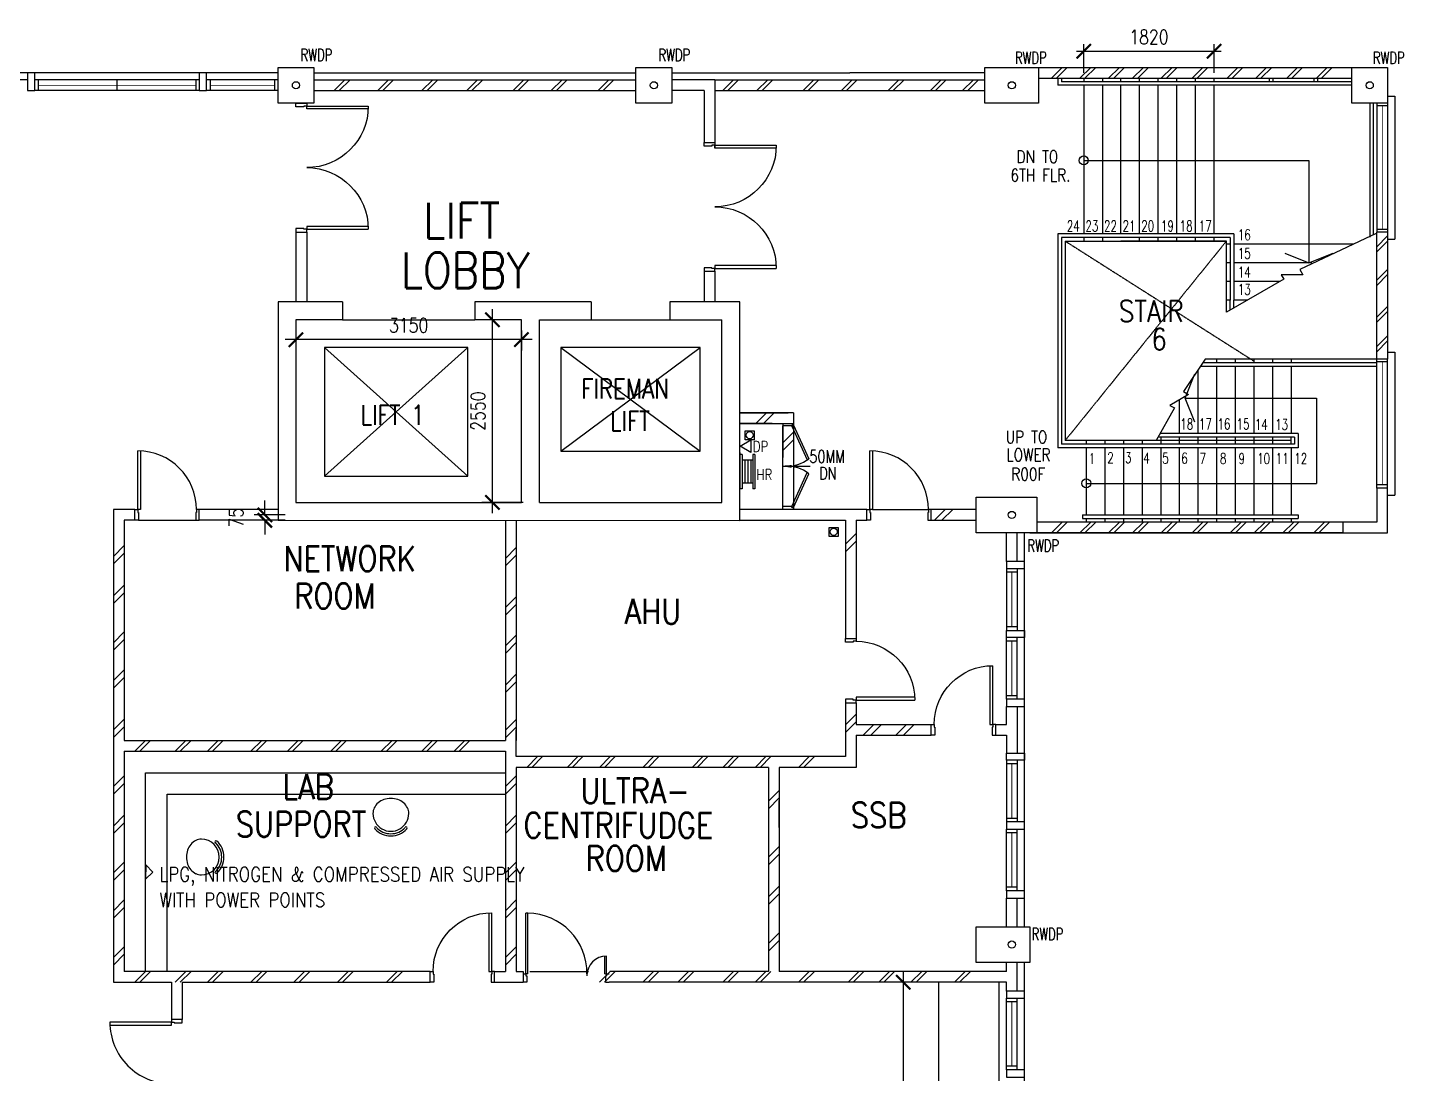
# Model space of a CAD drawing. Extents: x 2687779 to 2997471, y -863049 to -631414.
# Drawn here: x 2820272 to 2839493, y -653408 to -638801 of the extents above; entities that cross this region are included whole.
import ezdxf

# ---------------------------------------------------------------- set-up
doc = ezdxf.new("R2010")
doc.units = 0
doc.header["$LTSCALE"] = 10
doc.header["$MEASUREMENT"] = 0
doc.header["$PDMODE"] = 34
doc.linetypes.add('DIVIDE', pattern=[1.25, 0.5, -0.25, 0, -0.25, 0, -0.25])
doc.linetypes.add('HIDDEN', pattern=[0.375, 0.25, -0.125])
doc.layers.get('0').update_dxf_attribs({"linetype": 'CONTINUOUS'})
doc.layers.get('DEFPOINTS').update_dxf_attribs({"linetype": 'CONTINUOUS'})
for name, color, linetype in [('-sprinkler h1', 240, 'CONTINUOUS'), ('BO', 7, 'CONTINUOUS'), ('COL', 3, 'CONTINUOUS'), ('DIM', 7, 'CONTINUOUS'), ('DOOR', 5, 'CONTINUOUS'), ('DR', 7, 'CONTINUOUS'), ('extension', 1, 'CONTINUOUS'), ('FIT', 5, 'CONTINUOUS'), ('FITT', 5, 'CONTINUOUS'), ('FURN', 1, 'CONTINUOUS'), ('FURN1', 7, 'CONTINUOUS'), ('H', 1, 'CONTINUOUS'), ('hatch', 7, 'CONTINUOUS'), ('LINE', 7, 'CONTINUOUS'), ('PIPE', 5, 'DIVIDE'), ('rail', 1, 'CONTINUOUS'), ('RWDP', 145, 'CONTINUOUS'), ('stair', 7, 'CONTINUOUS'), ('T25', 7, 'CONTINUOUS'), ('T50', 3, 'CONTINUOUS'), ('TEX', 2, 'CONTINUOUS'), ('TIMBER SKIRT', 1, 'CONTINUOUS'), ('WALL', 2, 'CONTINUOUS'), ('WIN', 5, 'CONTINUOUS')]:
    doc.layers.add(name, color=color, linetype=linetype)
doc.layers.get('-sprinkler h1').off()
doc.styles.add('ROMANS', font='romans.shx', dxfattribs={"width": 0.8, "height": 100})
doc.styles.get("Standard").update_dxf_attribs({"font": 'ROMANS.SHX'})
doc.dimstyles.new('STANDARD$0', dxfattribs={"dimscale": 0, "dimtxt": 8, "dimasz": 6, "dimexe": 1, "dimexo": 1, "dimgap": 3, "dimtad": 1, "dimdec": 0, "dimlfac": -1, "dimrnd": 1, "dimzin": 0, "dimdsep": 46, "dimtxsty": 'Standard', "dimcen": 0, "dimclrd": 5, "dimclre": 250, "dimadec": 0, "dimazin": 0, "dimtfac": 1, "dimtdec": 4, "dimtofl": 0, "dimtmove": 0, "dimatfit": 3, "dimfxl": 1, "dimtolj": 1, "dimtzin": 0, "dimarcsym": 0})

# ---------------------------------------------------------------- blocks, each defined once
blk = doc.blocks.new('DR-1800-B')
at = {"layer": 'DR'}
for p, q in [((-50, 0), (0, 0)), ((0, 0), (0, -150)), ((-1800, 0), (-1800, -150)), ((-1750, 0), (-1800, 0)), ((-1800, -150), (-1760, -150)), ((-1760, -150), (-1760, -110)), ((-1760, -110), (-1750, -110)), ((-1760, -150), (-1760, -1010)), ((-1720, -150), (-1760, -150)), ((-1750, -110), (-1750, 0)), ((-1720, -1009), (-1720, -150)), ((-80, -1009), (-80, -150)), ((-80, -150), (-40, -150)), ((-50, -110), (-50, 0)), ((-40, -110), (-50, -110)), ((-40, -150), (-40, -110)), ((-40, -150), (-40, -1010)), ((0, -150), (-40, -150))]:
    blk.add_line(p, q, dxfattribs=at)
for centre, start, end in [((-1760, -150), 270, 0), ((-40, -150), 180.0001, 270)]:
    blk.add_arc(centre, 860, start, end, dxfattribs=at)
blk = doc.blocks.new('DR-900-B')
at = {"layer": 'DR'}
for p, q in [((0, 900), (-150, 900)), ((-150, 900), (-150, 860)), ((-150, 860), (-110, 860)), ((-110, 860), (-110, 850)), ((-110, 850), (0, 850)), ((0, 850), (0, 900)), ((-150, 40), (-970, 40)), ((-969, 80), (-150, 80)), ((-150, 80), (-150, 40)), ((-150, 40), (-110, 40)), ((-150, 0), (-150, 40)), ((0, 0), (-150, 0)), ((-110, 50), (0, 50)), ((-110, 40), (-110, 50)), ((0, 50), (0, 0))]:
    blk.add_line(p, q, dxfattribs=at)
blk.add_arc((-150, 40), 820, 90, 180, dxfattribs=at)
blk = doc.blocks.new('_ARCHTICK')
at = {"color": 0, "linetype": 'ByBlock', "const_width": 0.15}
blk.add_lwpolyline([(-0.5, -0.5), (0.5, 0.5)], dxfattribs=at)
blk = doc.blocks.new('*D404')
at = {"layer": 'DEFPOINTS', "color": 0, "transparency": 16777216}
for p in [(2836847, -639133), (2835027, -639532), (2836847, -639532)]:
    blk.add_point(p, dxfattribs=at)
at = {"layer": 'DIM', "color": 7, "lineweight": -2, "transparency": 16777216}
for p, q in [((2835027, -639432), (2835027, -639033)), ((2836847, -639432), (2836847, -639033)), ((2834927, -639133), (2836947, -639133))]:
    blk.add_line(p, q, dxfattribs=at)
at = {"layer": 'DIM', "color": 7, "lineweight": -2, "transparency": 16777216, "xscale": 200, "yscale": 200, "zscale": 200, "rotation": 180}
blk.add_blockref('_ARCHTICK', (2835027, -639133), dxfattribs=at)
at = {"layer": 'DIM', "color": 7, "lineweight": -2, "transparency": 16777216, "xscale": 200, "yscale": 200, "zscale": 200}
blk.add_blockref('_ARCHTICK', (2836847, -639133), dxfattribs=at)
at = {"layer": 'DIM', "color": 7, "transparency": 16777216, "insert": (2835937, -638933), "char_height": 200, "attachment_point": 5, "style": 'ROMANS'}
blk.add_mtext('\\A1;1820', dxfattribs=at)
blk = doc.blocks.new('D1200')
at = {"layer": 'DR', "color": 7}
for p, q in [((37, 115), (37, 965)), ((62, 115), (62, 965)), ((1138, 115), (1138, 364)), ((1163, 115), (1163, 365)), ((0, 115), (37, 115)), ((37, 115), (37, 90)), ((62, 115), (37, 115)), ((37, 90), (50, 90)), ((50, 90), (50, 0)), ((1138, 115), (1163, 115)), ((1150, 90), (1150, 0)), ((1150, 90), (1163, 90)), ((1163, 115), (1163, 90)), ((1163, 115), (1200, 115))]:
    blk.add_line(p, q, dxfattribs=at)
blk.add_arc((1163, 90), 275, 90, 180, dxfattribs=at)
at = {"layer": 'WIN', "color": 7}
for p, q in [((62, 965), (37, 965)), ((62, 965), (62, 965)), ((50, 0), (0, 0)), ((1150, 0), (1200, 0))]:
    blk.add_line(p, q, dxfattribs=at)
blk.add_arc((50, 125), 840, 359.3227, 89.147, dxfattribs=at)
blk = doc.blocks.new('*D294')
at = {"layer": 'DEFPOINTS', "color": 0, "linetype": 'Continuous', "transparency": 16777216}
for p in [(1494782, -790499), (1495217, -790424), (1495217, -790499)]:
    blk.add_point(p, dxfattribs=at)
at = {"layer": 'FITT', "color": 7, "linetype": 'Continuous', "lineweight": -2, "transparency": 16777216}
for p, q in [((1494782, -790424), (1494782, -790224)), ((1495067, -790424), (1494632, -790424)), ((1495067, -790499), (1494632, -790499)), ((1494782, -790499), (1494782, -790699))]:
    blk.add_line(p, q, dxfattribs=at)
at = {"layer": 'FITT', "color": 7, "linetype": 'Continuous', "lineweight": -2, "transparency": 16777216, "xscale": 200, "yscale": 200, "zscale": 200}
for p, rotation in [((1494782, -790424), 270), ((1494782, -790499), 90)]:
    blk.add_blockref('_ARCHTICK', p, dxfattribs=dict(at, rotation=rotation))
at = {"layer": 'FITT', "color": 7, "linetype": 'Continuous', "transparency": 16777216, "insert": (1494382, -790462), "char_height": 200, "attachment_point": 5, "rotation": 90, "style": 'ROMANS'}
blk.add_mtext('\\A1;75', dxfattribs=at)
blk = doc.blocks.new('*D292')
at = {"layer": 'DEFPOINTS', "color": 0, "linetype": 'Continuous', "transparency": 16777216}
for p in [(1497962, -787699), (1498192, -787699), (1498542, -790250)]:
    blk.add_point(p, dxfattribs=at)
at = {"layer": 'FITT', "color": 7, "linetype": 'Continuous', "lineweight": -2, "transparency": 16777216}
for p, q in [((1497962, -790400), (1497962, -787549)), ((1498042, -787699), (1497812, -787699)), ((1498392, -790250), (1497812, -790250))]:
    blk.add_line(p, q, dxfattribs=at)
at = {"layer": 'FITT', "color": 7, "linetype": 'Continuous', "lineweight": -2, "transparency": 16777216, "xscale": 200, "yscale": 200, "zscale": 200}
for p, rotation in [((1497962, -787699), 90), ((1497962, -790250), 270)]:
    blk.add_blockref('_ARCHTICK', p, dxfattribs=dict(at, rotation=rotation))
at = {"layer": 'FITT', "color": 7, "linetype": 'Continuous', "transparency": 16777216, "insert": (1497762, -788974), "char_height": 200, "attachment_point": 5, "rotation": 90, "style": 'ROMANS'}
blk.add_mtext('\\A1;2550', dxfattribs=at)
blk = doc.blocks.new('*D293')
at = {"layer": 'DEFPOINTS', "color": 0, "linetype": 'Continuous', "transparency": 16777216}
for p in [(1495217, -787700), (1498367, -787700), (1495217, -787976)]:
    blk.add_point(p, dxfattribs=at)
at = {"layer": 'FITT', "color": 7, "linetype": 'Continuous', "lineweight": -2, "transparency": 16777216}
for p, q in [((1495217, -787850), (1495217, -788126)), ((1498367, -787850), (1498367, -788126)), ((1498517, -787976), (1495067, -787976))]:
    blk.add_line(p, q, dxfattribs=at)
at = {"layer": 'FITT', "color": 7, "linetype": 'Continuous', "lineweight": -2, "transparency": 16777216, "xscale": 200, "yscale": 200, "zscale": 200, "rotation": 180}
blk.add_blockref('_ARCHTICK', (1495217, -787976), dxfattribs=at)
at = {"layer": 'FITT', "color": 7, "linetype": 'Continuous', "lineweight": -2, "transparency": 16777216, "xscale": 200, "yscale": 200, "zscale": 200}
blk.add_blockref('_ARCHTICK', (1498367, -787976), dxfattribs=at)
at = {"layer": 'FITT', "color": 7, "linetype": 'Continuous', "transparency": 16777216, "insert": (1496792, -787776), "char_height": 200, "attachment_point": 5, "style": 'ROMANS'}
blk.add_mtext('\\A1;3150', dxfattribs=at)
blk = doc.blocks.new('100FT')
at = {"layer": 'PIPE', "linetype": 'Continuous'}
blk.add_circle((0, 0), 50, dxfattribs=at)
blk = doc.blocks.new('A$C7CE3714C')
at = {"layer": 'FIT'}
blk.add_lwpolyline([(0, 0), (126, 0), (126, 126), (0, 126)], close=True, dxfattribs=at)
at = {"layer": 'FIT', "xscale": -1}
blk.add_blockref('100FT', (63, 66), dxfattribs=at)
blk = doc.blocks.new('*D418')
at = {"layer": 'DEFPOINTS', "color": 0, "linetype": 'Continuous', "transparency": 16777216}
for p in [(2833147, -652133), (2832505, -657358), (2833147, -657358)]:
    blk.add_point(p, dxfattribs=at)
at = {"layer": 'FURN', "color": 7, "linetype": 'Continuous', "lineweight": -2, "transparency": 16777216}
for p, q in [((2832505, -651983), (2832505, -657508)), ((2832997, -652133), (2832355, -652133)), ((2832997, -657358), (2832355, -657358))]:
    blk.add_line(p, q, dxfattribs=at)
at = {"layer": 'FURN', "color": 7, "linetype": 'Continuous', "lineweight": -2, "transparency": 16777216, "xscale": 200, "yscale": 200, "zscale": 200}
for p, rotation in [((2832505, -652133), 90), ((2832505, -657358), 270)]:
    blk.add_blockref('_ARCHTICK', p, dxfattribs=dict(at, rotation=rotation))
at = {"layer": 'FURN', "color": 7, "linetype": 'Continuous', "transparency": 16777216, "insert": (2832305, -654746), "char_height": 200, "attachment_point": 5, "rotation": 90, "style": 'ROMANS'}
blk.add_mtext('\\A1;5225', dxfattribs=at)
blk = doc.blocks.new('CHAIR10')
at = {"layer": 'FURN1', "color": 1}
for centre, radius, start, end in [((-443, 697), 299, 160.9198, 180), ((-487, 712), 252, 140.136, 160.9198), ((-515, 735), 216, 116.3827, 140.136), ((-533, 772), 175, 90, 116.3827), ((-533, 697), 250, 270, 90), ((-328, 909), 15, 48.1599, 228.1599), ((-518, 697), 270, 311.8401, 48.1599), ((-518, 697), 300, 311.8401, 48.1599), ((-443, 697), 299, 180, 199.0802), ((-487, 682), 252, 199.0802, 219.864), ((-515, 658), 216, 219.864, 243.6173), ((-533, 622), 175, 243.6173, 270), ((-328, 485), 15, 131.8401, 311.8401)]:
    blk.add_arc(centre, radius, start, end, dxfattribs=at)
blk = doc.blocks.new('A$C4FA52658')
at = {"color": 3, "ltscale": 2}
for p, q in [((650, 2975), (-250, 2975)), ((-250, 2974), (-250, -75)), ((650, 2975), (650, 2725)), ((2500, 2975), (2500, 2725)), ((3400, 2975), (2500, 2975)), ((4123.2, 2975), (3400, 2975)), ((4123.2, 2975), (4123.2, 2725)), ((5223.2, 2975), (5223.2, 2725.3)), ((6200, 2975), (5223.2, 2975)), ((6200, -76), (6200, 2975)), ((0, 2725), (0, 175)), ((650, 2725), (0, 2725)), ((3150, 2725), (2500, 2725)), ((3150, 174.5), (3150, 2724)), ((3400, 2725), (4123.2, 2725.1)), ((3400, 174.6), (3400, 2724)), ((5223.2, 2725.3), (5950, 2725.4)), ((5950, 175), (5950, 2725.4)), ((0, 175), (3150, 174.5)), ((3400, 174.4), (5950, 175)), ((-250, -75), (6200, -76))]:
    blk.add_line(p, q, dxfattribs=at)
at = {"color": 5}
for p, q in [((650, 2725), (2500, 2725)), ((4123.2, 2725.1), (5223.2, 2725.3)), ((400, 540), (2400, 2340)), ((400, 2340), (2400, 540)), ((3698.2, 890), (5648.2, 2340)), ((3698.2, 2340), (5648.2, 890))]:
    blk.add_line(p, q, dxfattribs=at)
at = {"ltscale": 2}
for p, q in [((400, 2340), (400, 540)), ((2400, 2340), (400, 2340)), ((2400, 540), (2400, 2340)), ((3698.2, 2340), (3698.2, 890)), ((5648.2, 2340), (3698.2, 2340)), ((5648.2, 890), (5648.2, 2340)), ((3698.2, 890), (5648.2, 890)), ((400, 540), (2400, 540))]:
    blk.add_line(p, q, dxfattribs=at)
at = {"color": 3, "ltscale": 10, "style": 'ROMANS', "width": 0.8}
for s, p in [('FIREMAN', (3984.5, 1624.3)), ('LIFT 1', (902.6, 1258.9)), ('LIFT ', (4388.2, 1174.2))]:
    blk.add_text(s, height=275, dxfattribs=at).set_placement(p)
at = {"layer": 'FITT', "color": 30, "linetype": 'Continuous'}
dim = blk.add_linear_dim(base=(0, 2448.1), p1=(3150, 2724), p2=(0, 2724), dimstyle='STANDARD$0', override={"dimscale": 100, "dimtxt": 2, "dimasz": 2, "dimexe": 1.5, "dimexo": 1.5, "dimgap": 1, "dimtxsty": 'ROMANS', "dimblk": 'ARCHTICK', "dimdle": 1.5, "dimclrd": 7, "dimclre": 7, "dimclrt": 7, "dimtdec": 0, "dimtmove": 2}, dxfattribs=at)
dim.commit()
dim.dimension.update_dxf_attribs({"geometry": '*D293', "text_midpoint": (1575, 2648.1), "insert": (-1495217.2, 790424.1)})
for base, p1, p2, picture, middle, set_off in [((2744.6762, 2724.9984), (3324.7117, 174.532), (2974.7117, 2724.9984), '*D292', (2544.6762, 1449.7652), (-1495217.1726, 790424.1037)), ((-435, -75), (0, 0), (0, -75), '*D294', (-835, -37.5), (-1495217.2, 790424.1))]:
    dim = blk.add_linear_dim(base=base, p1=p1, p2=p2, angle=90, dimstyle='STANDARD$0', override={"dimscale": 100, "dimtxt": 2, "dimasz": 2, "dimexe": 1.5, "dimexo": 1.5, "dimgap": 1, "dimtxsty": 'ROMANS', "dimblk": 'ARCHTICK', "dimdle": 1.5, "dimclrd": 7, "dimclre": 7, "dimclrt": 7, "dimtdec": 0, "dimtmove": 2}, dxfattribs=at)
    dim.commit()
    dim.dimension.update_dxf_attribs({"geometry": picture, "text_midpoint": middle, "insert": set_off})
blk = doc.blocks.new('A$C208A67C2')
at = {"layer": 'FITT', "color": 30, "linetype": 'Continuous'}
blk.add_blockref('A$C4FA52658', (0, 0), dxfattribs=at)
blk = doc.blocks.new('A$C07873301')
at = {"layer": 'TIMBER SKIRT', "linetype": 'Continuous'}
blk.add_blockref('A$C208A67C2', (0, 0), dxfattribs=at)

msp = doc.modelspace()

# ---------------------------------------------------------------- linework, layer by layer
at = {"color": 9}
for p, q in [((2823772, -639433.2), (2819272, -639433.2)), ((2824272, -639433.2), (2828772, -639433.2)), ((2829272, -639433.2), (2831759.5, -639433.2)), ((2833647, -639433.2), (2831759.5, -639433.2)), ((2834197, -651358.2), (2834197, -645858.2)), ((2834197, -657358.2), (2834197, -651858.2))]:
    msp.add_line(p, q, dxfattribs=at)
for p, q in [((2838172.5, -640657.8), (2838172.5, -642088.2)), ((2836443.1, -643975.2), (2838279.2, -643975.2)), ((2838279.2, -643975.2), (2838279.2, -645167.5))]:
    msp.add_line(p, q)
at = {"layer": 'COL'}
for points in [[(2823772, -639358.2), (2824272, -639358.2), (2824272, -639858.2), (2823772, -639858.2)], [(2828772, -639358.2), (2829272, -639358.2), (2829272, -639858.2), (2828772, -639858.2)], [(2833647, -639358.2), (2834397, -639358.2), (2834397, -639858.2), (2833647, -639858.2)], [(2838772, -639358.2), (2839272, -639358.2), (2839272, -639858.2), (2838772, -639858.2)], [(2833522, -645358.2), (2834372, -645358.2), (2834372, -645858.2), (2833522, -645858.2)], [(2833522, -651358.2), (2834272, -651358.2), (2834272, -651858.2), (2833522, -651858.2)]]:
    msp.add_lwpolyline(points, close=True, dxfattribs=at)
msp.add_lwpolyline([(2839122, -645233.2), (2839122, -645708.2), (2838647, -645708.2), (2838647, -645858.2), (2839272, -645858.2), (2839272, -645233.2), (2839122, -645233.2)], dxfattribs=at)
at = {"layer": 'DIM', "color": 1}
for p, q in [((2830254, -644764.3), (2830222, -644764.3)), ((2830402.4, -644844.3), (2830254, -644844.3)), ((2830434.4, -644764.3), (2830402.4, -644764.3)), ((2830254, -645244.3), (2830222, -645244.3)), ((2830402.4, -645164.3), (2830254, -645164.3)), ((2830434.4, -645244.3), (2830402.4, -645244.3))]:
    msp.add_line(p, q, dxfattribs=at)
at = {"layer": 'DOOR'}
for p, q in [((2830822, -644328.1), (2830822, -644366.1)), ((2830947, -644366.1), (2830822, -644366.1)), ((2830972, -644353.1), (2830947, -644353.1)), ((2830947, -644353.1), (2830947, -644366.1)), ((2830951.2, -644367), (2830972, -644353.1)), ((2830951.2, -644367), (2831165.2, -644839)), ((2830972, -644328.1), (2830972, -644353.1)), ((2830972, -644353.1), (2831185.3, -644824.1)), ((2830951.2, -645489.3), (2831165.2, -645017.3)), ((2830972, -645503.1), (2831185.3, -645032.2)), ((2830947, -645490.1), (2830822, -645490.1)), ((2830822, -645528.1), (2830822, -645490.1)), ((2830947, -645503.1), (2830947, -645490.1)), ((2830972, -645503.1), (2830947, -645503.1)), ((2830951.2, -645489.3), (2830972, -645503.1)), ((2830972, -645528.1), (2830972, -645503.1))]:
    msp.add_line(p, q, dxfattribs=at)
for centre, start, end in [((2830878.4, -644430.8), 267.5509, 307.96545), ((2830878.4, -645425.5), 52.03455, 92.4491)]:
    msp.add_arc(centre, 499, start, end, dxfattribs=at)
at = {"layer": 'DR'}
msp.add_line((2830822, -644929.3), (2831206.5, -644929.3), dxfattribs=at)
at = {"layer": 'extension'}
msp.add_line((2834272, -645858.2), (2839272, -645858.2), dxfattribs=at)
at = {"layer": 'FURN', "linetype": 'Continuous'}
for p, q in [((2821922, -651983.2), (2821922, -649208.2)), ((2821922, -649208.2), (2826947, -649208.2)), ((2822222, -651983.2), (2822222, -649508.2)), ((2822222, -649508.2), (2826947, -649508.2)), ((2821922.5, -650496.2), (2821921.5, -650695.2)), ((2821921.5, -650695.2), (2822022.5, -650596.2)), ((2822022.5, -650596.2), (2821922.5, -650496.2)), ((2832997, -652133.2), (2832997, -655358.2)), ((2833847, -657358.2), (2833847, -652133.2))]:
    msp.add_line(p, q, dxfattribs=at)
at = {"layer": 'H'}
for p, q in [((2834725.5, -639358.2), (2834575.5, -639508.2)), ((2834796.2, -639358.2), (2834646.2, -639508.2)), ((2835123.5, -639358.2), (2834973.5, -639508.2)), ((2835194.2, -639358.2), (2835044.2, -639508.2)), ((2835524.4, -639358.2), (2835374.4, -639508.2)), ((2835595.1, -639358.2), (2835445.1, -639508.2)), ((2835859.5, -639358.2), (2835709.5, -639508.2)), ((2835930.2, -639358.2), (2835780.2, -639508.2)), ((2836260.4, -639358.2), (2836110.4, -639508.2)), ((2836331.1, -639358.2), (2836181.1, -639508.2)), ((2836691.4, -639358.2), (2836541.4, -639508.2)), ((2836762.1, -639358.2), (2836612.1, -639508.2)), ((2837180.5, -639358.2), (2837030.5, -639508.2)), ((2837251.2, -639358.2), (2837101.2, -639508.2)), ((2837581.4, -639358.2), (2837431.4, -639508.2)), ((2837652.1, -639358.2), (2837502.1, -639508.2)), ((2838012.4, -639358.2), (2837862.4, -639508.2)), ((2838083.1, -639358.2), (2837933.1, -639508.2)), ((2838426.4, -639358.2), (2838276.4, -639508.2)), ((2838497.1, -639358.2), (2838347.1, -639508.2)), ((2824706.5, -639533.2), (2824556.5, -639683.2)), ((2824777.3, -639533.2), (2824627.3, -639683.2)), ((2825315.5, -639533.2), (2825165.5, -639683.2)), ((2825386.3, -639533.2), (2825236.3, -639683.2)), ((2825932.5, -639533.2), (2825782.5, -639683.2)), ((2826003.3, -639533.2), (2825853.3, -639683.2)), ((2826559.5, -639533.2), (2826409.5, -639683.2)), ((2826630.3, -639533.2), (2826480.3, -639683.2)), ((2827204.5, -639533.2), (2827054.5, -639683.2)), ((2827275.3, -639533.2), (2827125.3, -639683.2)), ((2827738.5, -639533.2), (2827588.5, -639683.2)), ((2827809.3, -639533.2), (2827659.3, -639683.2)), ((2828393.5, -639533.2), (2828243.5, -639683.2)), ((2828464.3, -639533.2), (2828314.3, -639683.2)), ((2830133.5, -639533.2), (2829983.5, -639683.2)), ((2830204.3, -639533.2), (2830054.3, -639683.2)), ((2830611.5, -639533.2), (2830461.5, -639683.2)), ((2830682.3, -639533.2), (2830532.3, -639683.2)), ((2831256.5, -639533.2), (2831106.5, -639683.2)), ((2831327.3, -639533.2), (2831177.3, -639683.2)), ((2831790.5, -639533.2), (2831640.5, -639683.2)), ((2831861.3, -639533.2), (2831711.3, -639683.2)), ((2832445.5, -639533.2), (2832295.5, -639683.2)), ((2832516.3, -639533.2), (2832366.3, -639683.2)), ((2833035.5, -639533.2), (2832885.5, -639683.2)), ((2833106.3, -639533.2), (2832956.3, -639683.2)), ((2833484.5, -639533.2), (2833334.5, -639683.2)), ((2833555.3, -639533.2), (2833405.3, -639683.2)), ((2839272, -641712.5), (2839122, -641862.5)), ((2839272, -641783.2), (2839122, -641933.2)), ((2839272, -642181.5), (2839122, -642331.5)), ((2839272, -642252.2), (2839122, -642402.2)), ((2839272, -642696.5), (2839122, -642846.5)), ((2839272, -642767.2), (2839122, -642917.2)), ((2839272, -643107.5), (2839122, -643257.5)), ((2839272, -643178.2), (2839122, -643328.2)), ((2834725.5, -645708.2), (2834575.5, -645858.2)), ((2834796.2, -645708.2), (2834646.2, -645858.2)), ((2835123.5, -645708.2), (2834973.5, -645858.2)), ((2835194.2, -645708.2), (2835044.2, -645858.2)), ((2835524.4, -645708.2), (2835374.4, -645858.2)), ((2835595.1, -645708.2), (2835445.1, -645858.2)), ((2835859.5, -645708.2), (2835709.5, -645858.2)), ((2835930.2, -645708.2), (2835780.2, -645858.2)), ((2836260.4, -645708.2), (2836110.4, -645858.2)), ((2836331.1, -645708.2), (2836181.1, -645858.2)), ((2836691.4, -645708.2), (2836541.4, -645858.2)), ((2836762.1, -645708.2), (2836612.1, -645858.2)), ((2837224, -645708.2), (2837074, -645858.2)), ((2837294.7, -645708.2), (2837144.7, -645858.2)), ((2837559.1, -645708.2), (2837409.1, -645858.2)), ((2837629.8, -645708.2), (2837479.8, -645858.2)), ((2837960, -645708.2), (2837810, -645858.2)), ((2838030.7, -645708.2), (2837880.7, -645858.2)), ((2838391, -645708.2), (2838241, -645858.2)), ((2838461.7, -645708.2), (2838311.7, -645858.2))]:
    msp.add_line(p, q, dxfattribs=at)
at = {"layer": 'hatch', "color": 1}
for p, q in [((2830447, -644333.2), (2830597, -644183.2)), ((2830553.1, -644333.2), (2830703.1, -644183.2)), ((2830822, -644601), (2830972, -644451)), ((2830822, -644707.1), (2830972, -644557.1)), ((2832940, -645683.2), (2833090, -645533.2)), ((2833046.1, -645683.2), (2833196.1, -645533.2)), ((2831697, -646017.5), (2831847, -645867.5)), ((2831697, -646123.6), (2831847, -645973.6)), ((2821472, -646186.9), (2821622, -646036.9)), ((2821472, -646293), (2821622, -646143)), ((2826947, -646215.1), (2827097, -646065.1)), ((2826947, -646321.2), (2827097, -646171.2)), ((2821472, -646739.5), (2821622, -646589.5)), ((2821472, -646845.6), (2821622, -646695.6)), ((2826947, -646901.4), (2827097, -646751.4)), ((2826947, -647007.5), (2827097, -646857.5)), ((2821472, -647392.7), (2821622, -647242.7)), ((2821472, -647498.8), (2821622, -647348.8)), ((2826947, -647435.2), (2827097, -647285.2)), ((2826947, -647541.2), (2827097, -647391.2)), ((2821472, -647921.2), (2821622, -647771.2)), ((2821472, -648027.3), (2821622, -647877.3)), ((2826947, -647983.6), (2827097, -647833.6)), ((2826947, -648089.7), (2827097, -647939.7)), ((2821472, -648609.8), (2821622, -648459.8)), ((2826947, -648615.7), (2827097, -648465.7)), ((2831697, -648540.7), (2831847, -648390.7)), ((2831697, -648646.8), (2831847, -648496.8)), ((2821472, -648715.9), (2821622, -648565.9)), ((2826947, -648721.8), (2827097, -648571.8)), ((2831945.9, -648683.2), (2832095.9, -648533.2)), ((2832052, -648683.2), (2832202, -648533.2)), ((2832401.2, -648683.2), (2832551.2, -648533.2)), ((2832507.3, -648683.2), (2832657.3, -648533.2)), ((2821770.2, -648908.2), (2821920.2, -648758.2)), ((2821841.9, -648908.2), (2821991.9, -648758.2)), ((2822334.5, -648908.2), (2822484.5, -648758.2)), ((2822406.2, -648908.2), (2822556.2, -648758.2)), ((2822785.5, -648908.2), (2822935.5, -648758.2)), ((2822857.2, -648908.2), (2823007.2, -648758.2)), ((2823393.5, -648908.2), (2823543.5, -648758.2)), ((2823465.2, -648908.2), (2823615.2, -648758.2)), ((2823903, -648908.2), (2824053, -648758.2)), ((2823974.6, -648908.2), (2824124.6, -648758.2)), ((2824508.5, -648908.2), (2824658.5, -648758.2)), ((2824580.2, -648908.2), (2824730.2, -648758.2)), ((2825214.5, -648908.2), (2825364.5, -648758.2)), ((2825286.2, -648908.2), (2825436.2, -648758.2)), ((2825778.8, -648908.2), (2825928.8, -648758.2)), ((2825850.5, -648908.2), (2826000.5, -648758.2)), ((2826229.8, -648908.2), (2826379.8, -648758.2)), ((2826301.5, -648908.2), (2826451.5, -648758.2)), ((2827245.2, -649133.2), (2827395.2, -648983.2)), ((2827316.9, -649133.2), (2827466.9, -648983.2)), ((2827809.5, -649133.2), (2827959.5, -648983.2)), ((2827881.2, -649133.2), (2828031.2, -648983.2)), ((2828260.5, -649133.2), (2828410.5, -648983.2)), ((2828332.2, -649133.2), (2828482.2, -648983.2)), ((2828868.5, -649133.2), (2829018.5, -648983.2)), ((2828940.2, -649133.2), (2829090.2, -648983.2)), ((2829555.5, -649133.2), (2829705.5, -648983.2)), ((2829627.2, -649133.2), (2829777.2, -648983.2)), ((2829983.5, -649133.2), (2830133.5, -648983.2)), ((2830055.2, -649133.2), (2830205.2, -648983.2)), ((2830434.5, -649133.2), (2830584.5, -648983.2)), ((2830506.2, -649133.2), (2830656.2, -648983.2)), ((2831042.5, -649133.2), (2831192.5, -648983.2)), ((2831114.2, -649133.2), (2831264.2, -648983.2)), ((2821472, -649400.5), (2821622, -649250.5)), ((2826947, -649400.5), (2827097, -649250.5)), ((2821472, -649506.6), (2821622, -649356.6)), ((2826947, -649506.6), (2827097, -649356.6)), ((2830622, -649604.2), (2830772, -649454.2)), ((2830622, -649710.3), (2830772, -649560.3)), ((2821472, -649953.1), (2821622, -649803.1)), ((2826947, -649953.1), (2827097, -649803.1)), ((2821472, -650059.2), (2821622, -649909.2)), ((2826947, -650059.2), (2827097, -649909.2)), ((2830622, -650389.1), (2830772, -650239.1)), ((2830622, -650495.1), (2830772, -650345.1)), ((2821472, -650606.3), (2821622, -650456.3)), ((2821472, -650712.4), (2821622, -650562.4)), ((2826947, -650606.3), (2827097, -650456.3)), ((2826947, -650712.4), (2827097, -650562.4)), ((2830622, -650941.6), (2830772, -650791.6)), ((2821472, -651134.8), (2821622, -650984.8)), ((2826947, -651134.8), (2827097, -650984.8)), ((2830622, -651047.7), (2830772, -650897.7)), ((2821472, -651240.9), (2821622, -651090.9)), ((2826947, -651240.9), (2827097, -651090.9)), ((2830622, -651594.9), (2830772, -651444.9)), ((2830622, -651700.9), (2830772, -651550.9)), ((2821472, -651788), (2821622, -651638)), ((2821472, -651894.1), (2821622, -651744.1)), ((2826947, -651788), (2827097, -651638)), ((2826947, -651894.1), (2827097, -651744.1)), ((2821770.2, -652133.2), (2821920.2, -651983.2)), ((2821841.9, -652133.2), (2821991.9, -651983.2)), ((2822334.5, -652133.2), (2822484.5, -651983.2)), ((2822406.2, -652133.2), (2822556.2, -651983.2)), ((2822785.5, -652133.2), (2822935.5, -651983.2)), ((2822857.2, -652133.2), (2823007.2, -651983.2)), ((2823393.5, -652133.2), (2823543.5, -651983.2)), ((2823465.2, -652133.2), (2823615.2, -651983.2)), ((2823992.8, -652133.2), (2824142.8, -651983.2)), ((2824064.5, -652133.2), (2824214.5, -651983.2)), ((2824600.8, -652133.2), (2824750.8, -651983.2)), ((2824672.5, -652133.2), (2824822.5, -651983.2)), ((2825287.3, -652133.2), (2825437.3, -651983.2)), ((2825358.9, -652133.2), (2825508.9, -651983.2)), ((2828260.5, -652133.2), (2828410.5, -651983.2)), ((2828332.2, -652133.2), (2828482.2, -651983.2)), ((2828868.5, -652133.2), (2829018.5, -651983.2)), ((2828940.2, -652133.2), (2829090.2, -651983.2)), ((2829357.3, -652133.2), (2829507.3, -651983.2)), ((2829428.9, -652133.2), (2829578.9, -651983.2)), ((2829983.5, -652133.2), (2830133.5, -651983.2)), ((2830055.2, -652133.2), (2830205.2, -651983.2)), ((2830434.5, -652133.2), (2830584.5, -651983.2)), ((2830506.2, -652133.2), (2830656.2, -651983.2)), ((2831042.5, -652133.2), (2831192.5, -651983.2)), ((2831114.2, -652133.2), (2831264.2, -651983.2)), ((2831734.1, -652133.2), (2831884.1, -651983.2)), ((2831805.7, -652133.2), (2831955.7, -651983.2)), ((2832162.1, -652133.2), (2832312.1, -651983.2)), ((2832233.7, -652133.2), (2832383.7, -651983.2)), ((2832613.1, -652133.2), (2832763.1, -651983.2)), ((2832684.7, -652133.2), (2832834.7, -651983.2)), ((2833221.1, -652133.2), (2833371.1, -651983.2)), ((2833292.7, -652133.2), (2833442.7, -651983.2))]:
    msp.add_line(p, q, dxfattribs=at)
at = {"layer": 'hatch'}
msp.add_line((2830822, -645533.2), (2830822, -644366.1), dxfattribs=at)
at = {"layer": 'hatch', "color": 7}
msp.add_solid([(2830947, -644908.4), (2830947, -644950.1), (2830822, -644929.3)], dxfattribs=at)
at = {"layer": 'LINE', "color": 5, "linetype": 'Continuous'}
for points in [[(2832077, -645533.2), (2832857, -645533.2)], [(2821822, -645683.2), (2822622, -645683.2)], [(2827287, -651983.2), (2828107, -651983.2)]]:
    msp.add_lwpolyline(points, dxfattribs=at)
at = {"layer": 'rail', "color": 203}
for p, q in [((2834667, -639508.2), (2834667, -639608.2)), ((2838772, -639608.2), (2834667, -639608.2)), ((2834717, -639508.2), (2834717, -639558.2)), ((2838772, -639558.2), (2834717, -639558.2)), ((2837622, -639558.2), (2837622, -639508.2)), ((2837672, -639558.2), (2837672, -639508.2)), ((2838247, -639558.2), (2838247, -639508.2)), ((2838297, -639558.2), (2838297, -639508.2)), ((2839022, -639858.2), (2839022, -641730.7)), ((2839072, -639858.2), (2839072, -641702.5)), ((2837122, -641683.2), (2834667, -641683.2)), ((2834667, -641683.2), (2834667, -644670.7)), ((2837072, -641733.2), (2834717, -641733.2)), ((2834717, -641733.2), (2834717, -644620.7)), ((2837072, -641733.2), (2837072, -642608.2)), ((2837122, -641683.2), (2837122, -642608.2)), ((2837072, -642748.3), (2837072, -642608.2)), ((2837122, -642719.4), (2837122, -642608.2)), ((2839122, -643483.2), (2836689.5, -643483.2)), ((2839122, -643533.2), (2836655.8, -643533.2)), ((2838021.7, -644470.7), (2836095.6, -644470.7)), ((2838021.7, -644470.7), (2838021.7, -644670.7)), ((2838021.7, -644670.7), (2834667, -644670.7)), ((2837971.7, -644620.7), (2834717, -644620.7)), ((2837971.7, -644520.7), (2836067.6, -644520.7)), ((2837971.7, -644520.7), (2837971.7, -644620.7)), ((2835011.7, -645608.2), (2838022, -645608.2)), ((2835011.7, -645608.2), (2835011.7, -645658.2)), ((2838022, -645608.2), (2838022, -645658.2)), ((2835011.7, -645658.2), (2838022, -645658.2))]:
    msp.add_line(p, q, dxfattribs=at)
at = {"layer": 'RWDP', "color": 142, "linetype": 'Continuous'}
for centre in [(2824022, -639608.2), (2824022, -639608.2), (2829022, -639608.2), (2834022, -639608.2), (2839022, -639608.2), (2834022, -645608.2), (2834022, -651608.2)]:
    msp.add_circle(centre, 50, dxfattribs=at)
at = {"layer": 'stair'}
for p, q in [((2835027, -639508.2), (2835027, -639558.2)), ((2835027, -639608.2), (2835027, -641683.2)), ((2835287, -639508.2), (2835287, -639558.2)), ((2835287, -639608.2), (2835287, -641683.2)), ((2835547, -639558.2), (2835547, -639508.2)), ((2835547, -641683.2), (2835547, -639608.2)), ((2835807, -639558.2), (2835807, -639508.2)), ((2835807, -641683.2), (2835807, -639608.2)), ((2836067, -639558.2), (2836067, -639508.2)), ((2836067, -641683.2), (2836067, -639608.2)), ((2836327, -639558.2), (2836327, -639508.2)), ((2836327, -641683.2), (2836327, -639608.2)), ((2836587, -639558.2), (2836587, -639508.2)), ((2836587, -641683.2), (2836587, -639608.2)), ((2836847, -639558.2), (2836847, -639508.2)), ((2836847, -641683.2), (2836847, -639608.2)), ((2835027, -640657.8), (2838172.5, -640657.8)), ((2834767, -641783.2), (2837022, -641783.2)), ((2834767, -641783.2), (2834767, -644570.7)), ((2835027, -641733.2), (2835027, -641783.2)), ((2835287, -641733.2), (2835287, -641783.2)), ((2837022, -641783.2), (2835547, -641783.2)), ((2835807, -641783.2), (2835807, -641733.2)), ((2836067, -641783.2), (2836067, -641733.2)), ((2836327, -641783.2), (2836327, -641733.2)), ((2836587, -641783.2), (2836587, -641733.2)), ((2836847, -641783.2), (2836847, -641733.2)), ((2837022, -642777.2), (2837022, -641783.2)), ((2837072, -641828.2), (2837021, -641828.2)), ((2838795.6, -641828.2), (2837122, -641828.2)), ((2837072, -642088.2), (2837021, -642088.2)), ((2838211.4, -642088.2), (2837122, -642088.2)), ((2837072, -642348.2), (2837021, -642348.2)), ((2837764.6, -642348.2), (2837122, -642348.2)), ((2837072, -642608.2), (2837021, -642608.2)), ((2837314.5, -642608.2), (2837122, -642608.2)), ((2837314.5, -642608.2), (2837122, -642608.2)), ((2839122, -643433.2), (2836723.2, -643433.2)), ((2836881.7, -643433.2), (2836881.7, -643483.2)), ((2837141.7, -643433.2), (2837141.7, -643483.2)), ((2837402, -643433.2), (2837402, -643483.2)), ((2837662, -643433.2), (2837662, -643483.2)), ((2837922, -643433.2), (2837922, -643483.2)), ((2836621.7, -643583.7), (2836621.7, -644470.7)), ((2836881.7, -643533.2), (2836881.7, -644470.7)), ((2837141.7, -643533.2), (2837141.7, -644470.7)), ((2837402, -643533.2), (2837402, -644470.7)), ((2837662, -643533.2), (2837662, -644470.7)), ((2837922, -643533.2), (2837922, -644470.7)), ((2836361.7, -644001.9), (2836361.7, -644470.7)), ((2836101.7, -644459.7), (2836101.7, -644470.7)), ((2837921.7, -644570.7), (2834767, -644570.7)), ((2835061.7, -644570.7), (2835061.7, -644620.7)), ((2835061.7, -644670.7), (2835061.7, -645608.2)), ((2835321.7, -644570.7), (2835321.7, -644620.7)), ((2835321.7, -644670.7), (2835321.7, -645608.2)), ((2835581.7, -644570.7), (2835581.7, -644620.7)), ((2835581.7, -644670.7), (2835581.7, -645608.2)), ((2835841.7, -644570.7), (2835841.7, -644620.7)), ((2835841.7, -644670.7), (2835841.7, -645608.2)), ((2836101.7, -644520.7), (2836101.7, -644620.7)), ((2836101.7, -644670.7), (2836101.7, -645608.2)), ((2836361.7, -644520.7), (2836361.7, -644620.7)), ((2836361.7, -644670.7), (2836361.7, -645608.2)), ((2836621.7, -644520.7), (2836621.7, -644620.7)), ((2836621.7, -644670.7), (2836621.7, -645608.2)), ((2836881.7, -644520.7), (2836881.7, -644620.7)), ((2836881.7, -644670.7), (2836881.7, -645608.2)), ((2837141.7, -644670.7), (2837141.7, -645608.2)), ((2837142, -644520.7), (2837142, -644620.7)), ((2837402, -644520.7), (2837402, -644620.7)), ((2837402, -644670.7), (2837402, -645608.2)), ((2837662, -644670.7), (2837662, -645608.2)), ((2837662.4, -644520.7), (2837662.4, -644620.7)), ((2837921.7, -644520.7), (2837921.7, -644620.7)), ((2837922, -644670.7), (2837922, -645608.2)), ((2835061.7, -645167.6), (2838279.2, -645167.5)), ((2835061.7, -645658.2), (2835061.7, -645708.2)), ((2835321.7, -645658.2), (2835321.7, -645708.2)), ((2835581.7, -645658.2), (2835581.7, -645708.2)), ((2835841.7, -645658.2), (2835841.7, -645708.2)), ((2835841.7, -645658.2), (2835841.7, -645708.2)), ((2836101.7, -645658.2), (2836101.7, -645708.2)), ((2836101.7, -645658.2), (2836101.7, -645708.2)), ((2836361.7, -645658.2), (2836361.7, -645708.2)), ((2836361.7, -645658.2), (2836361.7, -645708.2)), ((2836621.7, -645658.2), (2836621.7, -645708.2)), ((2836881.7, -645658.2), (2836881.7, -645708.2)), ((2836881.7, -645658.2), (2836881.7, -645708.2)), ((2837141.7, -645658.2), (2837141.7, -645708.2)), ((2837141.7, -645658.2), (2837141.7, -645708.2)), ((2837401.7, -645658.2), (2837401.7, -645708.2)), ((2837401.7, -645658.2), (2837401.7, -645708.2)), ((2837662, -645658.2), (2837662, -645708.2)), ((2837662, -645658.2), (2837662, -645708.2)), ((2837922, -645658.2), (2837922, -645708.2)), ((2837922, -645658.2), (2837922, -645708.2))]:
    msp.add_line(p, q, dxfattribs=at)
at = {"layer": 'stair', "color": 6, "linetype": 'Continuous'}
for p, q in [((2839272, -639758.2), (2839372, -639758.2)), ((2839372, -639758.2), (2839372, -641758.2)), ((2839272, -641758.2), (2839372, -641758.2)), ((2839272, -643333.2), (2839372, -643333.2)), ((2839372, -643333.2), (2839372, -645333.2)), ((2839272, -645333.2), (2839372, -645333.2))]:
    msp.add_line(p, q, dxfattribs=at)
at = {"layer": 'stair', "color": 5, "linetype": 'HIDDEN'}
for p, q in [((2834767, -644570.7), (2837022, -641783.2)), ((2834767, -641783.2), (2837402, -643458.2))]:
    msp.add_line(p, q, dxfattribs=at)
at = {"layer": 'stair'}
for points in [[(2839122, -641674.4), (2838044.4, -642182.1), (2838087.1, -642253.5), (2837784.2, -642253.5), (2837821.2, -642315.5), (2837022, -642777.2)], [(2836723.2, -643433.2), (2836418.6, -643884.9), (2836491.8, -643924.4), (2836231.6, -644079.4), (2836295.1, -644113.7), (2836039.7, -644570.7)]]:
    msp.add_lwpolyline(points, dxfattribs=at)
at = {"layer": 'stair', "color": 4, "linetype": 'Continuous'}
for points in [[(2837835.4, -641953.4), (2838172.5, -642088.2), (2838509.5, -641953.4)], [(2836577.8, -644312.2), (2836443.1, -643975.2), (2836577.8, -643638.1)]]:
    msp.add_lwpolyline(points, dxfattribs=at)
at = {"layer": 'stair', "color": 2, "linetype": 'Continuous'}
for centre in [(2835027, -640657.8), (2835061.7, -645167.6)]:
    msp.add_circle(centre, 62.5, dxfattribs=at)
at = {"layer": 'WALL'}
for p, q in [((2834397, -639358.2), (2838772, -639358.2)), ((2829872, -639533.2), (2829272, -639533.2)), ((2829872, -639533.2), (2829872, -640486.2)), ((2834397, -639508.2), (2838772, -639508.2)), ((2829722, -639683.2), (2829272, -639683.2)), ((2829722, -639683.2), (2829722, -640406.2)), ((2824022, -641658.2), (2824022, -642633.2)), ((2824172, -641658.2), (2824172, -642633.2)), ((2839272, -641658.2), (2839122, -641658.2)), ((2839122, -643433.2), (2839122, -641658.2)), ((2839272, -641658.2), (2839272, -643433.2)), ((2829722, -642206.2), (2829722, -642633.2)), ((2829872, -642206.2), (2829872, -642633.2)), ((2839272, -643433.2), (2839122, -643433.2)), ((2830972, -644183.2), (2830222, -644183.2)), ((2830222, -644183.2), (2830897, -644183.2)), ((2830972, -644183.2), (2830972, -644333.2)), ((2830222, -644333.2), (2830972, -644333.2)), ((2830672, -644333.2), (2830222, -644333.2)), ((2830822, -644333.2), (2830822, -644808.2)), ((2821472, -645533.2), (2821472, -652133.2)), ((2821772, -645533.2), (2821472, -645533.2)), ((2823772, -645533.2), (2822672, -645533.2)), ((2831997, -645533.2), (2830222, -645533.2)), ((2833522, -645533.2), (2832897, -645533.2)), ((2821772, -645683.2), (2821622, -645683.2)), ((2821622, -645683.2), (2821622, -648758.2)), ((2823772, -645683.2), (2822672, -645683.2)), ((2826947, -645683.7), (2826947, -648758.2)), ((2827097, -645683.2), (2827097, -648608.2)), ((2830222, -645683.2), (2831697, -645683.2)), ((2831697, -645683.2), (2831697, -647333.2)), ((2831847, -645683.2), (2831847, -647333.2)), ((2831847, -645683.2), (2831997, -645683.2)), ((2832897, -645683.2), (2833522, -645683.2)), ((2838647, -645708.2), (2834372, -645708.2)), ((2833947, -646258.2), (2833947, -645858.2)), ((2834097, -646258.2), (2834097, -645858.2)), ((2838647, -645858.2), (2834372, -645858.2)), ((2831697, -648233.2), (2831697, -648983.2)), ((2831847, -648233.2), (2831847, -648533.2)), ((2833947, -648533.2), (2833947, -648283.2)), ((2834097, -648283.2), (2834097, -648933.2)), ((2827097, -648608.2), (2827097, -648758.2)), ((2827097, -648608.2), (2827097, -648758.2)), ((2827097, -648983.2), (2827097, -648608.2)), ((2831847, -648533.2), (2832897, -648533.2)), ((2831847, -648683.2), (2832897, -648683.2)), ((2831847, -648683.2), (2831847, -649133.2)), ((2833947, -648683.2), (2833947, -648933.2)), ((2821622, -648758.2), (2826947, -648758.2)), ((2821622, -648908.2), (2826947, -648908.2)), ((2821622, -648908.2), (2821622, -651983.2)), ((2826947, -648908.2), (2826947, -651983.2)), ((2831697, -648983.2), (2827097, -648983.2)), ((2830622, -649133.2), (2827097, -649133.2)), ((2827097, -649133.2), (2827097, -651983.2)), ((2831847, -649133.2), (2830772, -649133.2)), ((2830772, -649596.7), (2830772, -649746.7)), ((2830772, -649596.7), (2830772, -649746.7)), ((2830772, -649971.7), (2830772, -649596.7)), ((2833947, -651358.2), (2833947, -650958.2)), ((2834097, -651358.2), (2834097, -650958.2)), ((2825897, -651983.2), (2821622, -651983.2)), ((2826797, -651983.2), (2826947, -651983.2)), ((2830622, -651983.2), (2828408.6, -651985.1)), ((2833947, -651983.2), (2830772, -651983.2)), ((2833947, -651983.2), (2833947, -651858.2)), ((2834097, -652258.2), (2834097, -651858.2)), ((2822282, -652133.2), (2822282, -652652.9)), ((2822432, -652133.2), (2822432, -652652.9)), ((2833947, -652133.2), (2828397, -652133.2)), ((2833947, -652258.2), (2833947, -652133.2)), ((2822282, -652552.9), (2822282, -652652.9)), ((2822432, -652552.9), (2822432, -652652.9))]:
    msp.add_line(p, q, dxfattribs=at)
at = {"layer": 'WALL', "color": 1}
for p, q in [((2830222, -644735), (2830222, -645244.3)), ((2830254, -644764.3), (2830254, -645244.3)), ((2830294, -644844.3), (2830294, -645164.3)), ((2830334, -644844.3), (2830334, -645164.3)), ((2830374, -644844.3), (2830374, -645164.3)), ((2830402.4, -644764.3), (2830402.4, -645244.3)), ((2830434.4, -644764.3), (2830434.4, -645244.3))]:
    msp.add_line(p, q, dxfattribs=at)
at = {"layer": 'WALL', "linetype": 'Continuous'}
for p, q in [((2827097, -651983.2), (2827197, -651983.2)), ((2827197, -651983.2), (2827197, -652133.2)), ((2821472, -652133.2), (2822282, -652133.2)), ((2822432, -652133.2), (2825897, -652133.2)), ((2826797, -652133.2), (2827197, -652133.2))]:
    msp.add_line(p, q, dxfattribs=at)
at = {"layer": 'WALL'}
for points in [[(2820272, -639433.2), (2820272, -639683.2), (2820372, -639683.2), (2820372, -639433.2)], [(2822672, -639433.2), (2822672, -639683.2), (2822772, -639683.2), (2822772, -639433.2)], [(2830377.8, -644561), (2830377.8, -644737.4), (2830225, -644649.2)], [(2834197, -646258.2), (2833947, -646258.2), (2833947, -646358.2), (2834197, -646358.2)], [(2834197, -647320.7), (2833947, -647320.7), (2833947, -647220.7), (2834197, -647220.7)], [(2834197, -648183.2), (2833947, -648183.2), (2833947, -648283.2), (2834197, -648283.2)], [(2834197, -649033.2), (2833947, -649033.2), (2833947, -648933.2), (2834197, -648933.2)], [(2834197, -649895.7), (2833947, -649895.7), (2833947, -649995.7), (2834197, -649995.7)], [(2834197, -650858.2), (2833947, -650858.2), (2833947, -650958.2), (2834197, -650958.2)], [(2834197, -652258.2), (2833947, -652258.2), (2833947, -652358.2), (2834197, -652358.2)], [(2834197, -653358.2), (2833947, -653358.2), (2833947, -653458.2), (2834197, -653458.2)]]:
    msp.add_lwpolyline(points, close=True, dxfattribs=at)
for points in [[(2833797, -648533.2), (2833947, -648533.2)], [(2833797, -648683.2), (2833947, -648683.2)], [(2830622, -649133.2), (2830622, -651983.2)], [(2830772, -649133.2), (2830772, -651983.2)]]:
    msp.add_lwpolyline(points, dxfattribs=at)
at = {"layer": 'WIN'}
for p, q in [((2820272, -639533.2), (2819272, -639533.2)), ((2822672, -639533.2), (2820372, -639533.2)), ((2820422, -639533.2), (2820422, -639683.2)), ((2821522, -639533.2), (2821522, -639683.2)), ((2822622, -639533.2), (2822622, -639683.2)), ((2823772, -639533.2), (2822772, -639533.2)), ((2822822, -639533.2), (2822822, -639683.2)), ((2823722, -639533.2), (2823722, -639683.2)), ((2824272, -639533.2), (2828772, -639533.2)), ((2829872, -639533.2), (2833647, -639533.2)), ((2822672, -639683.2), (2820372, -639683.2)), ((2823772, -639683.2), (2822772, -639683.2)), ((2824272, -639683.2), (2828772, -639683.2)), ((2829872, -639683.2), (2833647, -639683.2)), ((2839122, -639858.2), (2839122, -641658.2)), ((2839272, -639858.2), (2839272, -641658.2)), ((2839272, -639896.2), (2839122, -639896.2)), ((2839272, -641620.2), (2839122, -641620.2)), ((2839122, -645233.2), (2839122, -643433.2)), ((2839272, -643471.2), (2839122, -643471.2)), ((2839272, -645233.2), (2839272, -643433.2)), ((2830972, -644183.2), (2830972, -645533.2)), ((2839272, -645186.3), (2839122, -645186.3)), ((2833947, -646358.2), (2833947, -647220.7)), ((2834097, -646408.2), (2833947, -646408.2)), ((2834097, -646358.2), (2834097, -647220.7)), ((2834097, -647170.7), (2833947, -647170.7)), ((2833947, -648183.2), (2833947, -647320.7)), ((2834097, -648183.2), (2834097, -647320.7)), ((2834097, -647370.7), (2833947, -647370.7)), ((2834097, -648133.2), (2833947, -648133.2)), ((2833947, -649033.2), (2833947, -649895.7)), ((2834097, -649083.2), (2833947, -649083.2)), ((2834097, -649033.2), (2834097, -649895.7)), ((2834097, -649845.7), (2833947, -649845.7)), ((2833947, -650858.2), (2833947, -649995.7)), ((2834097, -650045.7), (2833947, -650045.7)), ((2834097, -650858.2), (2834097, -649995.7)), ((2834097, -650808.2), (2833947, -650808.2)), ((2833947, -653358.2), (2833947, -652358.2)), ((2834097, -653358.2), (2834097, -652358.2)), ((2834097, -652408.2), (2833947, -652408.2)), ((2834097, -653308.2), (2833947, -653308.2))]:
    msp.add_line(p, q, dxfattribs=at)
at = {"layer": 'WIN', "const_width": 10, "flags": 128}
for points in [[(2822622, -639608.2), (2820422, -639608.2)], [(2822822, -639608.2), (2823722, -639608.2)], [(2839197, -639896.2), (2839197, -641620.2)], [(2839197, -645186.3), (2839197, -643471.2)], [(2834022, -647170.7), (2834022, -646408.2)], [(2834022, -647370.7), (2834022, -648133.2)], [(2834022, -649845.7), (2834022, -649083.2)], [(2834022, -650045.7), (2834022, -650808.2)], [(2834022, -653308.2), (2834022, -652408.2)]]:
    msp.add_lwpolyline(points, dxfattribs=at)

# ---------------------------------------------------------------- block references
at = {"layer": '-sprinkler h1', "linetype": 'Continuous'}
msp.add_blockref('A$C07873301', (2824022, -645608.2), dxfattribs=at)
at = {"layer": 'BO', "linetype": 'Continuous', "rotation": 270}
msp.add_blockref('CHAIR10', (2824650.7, -650308.8), dxfattribs=at)
at = {"layer": 'BO', "linetype": 'Continuous'}
msp.add_blockref('CHAIR10', (2823233.6, -651083), dxfattribs=at)
at = {"layer": 'DR', "linetype": 'Continuous', "rotation": 4.669074627938405e-08}
msp.add_blockref('D1200', (2827197, -652133.2), dxfattribs=at)
at = {"layer": 'T25', "xscale": -1}
for p in [(2830423.3, -644559.2), (2831597, -645909.2)]:
    msp.add_blockref('A$C7CE3714C', p, dxfattribs=at)
at = {"layer": 'WALL', "xscale": -1, "rotation": 90}
for p in [(2824022, -641658.2), (2829722, -642206.2)]:
    msp.add_blockref('DR-1800-B', p, dxfattribs=at)
at = {"layer": 'WALL', "linetype": 'Continuous', "rotation": 270}
for p in [(2821772, -645683.2), (2831997, -645683.2)]:
    msp.add_blockref('DR-900-B', p, dxfattribs=at)
at = {"layer": 'WALL', "linetype": 'Continuous', "xscale": -1}
msp.add_blockref('DR-900-B', (2831697, -648233.2), dxfattribs=at)
at = {"layer": 'WALL', "linetype": 'Continuous', "xscale": -1, "rotation": 90}
for p in [(2833797, -648683.2), (2826797, -652133.2)]:
    msp.add_blockref('DR-900-B', p, dxfattribs=at)
at = {"layer": 'WALL', "rotation": 270}
msp.add_blockref('DR-1800-B', (2822432, -654452.9), dxfattribs=at)

# ---------------------------------------------------------------- texts
at = {"layer": 'DIM', "style": 'ROMANS', "width": 0.8}
for s, p in [('DP', (2830403.7, -644727.2)), ('HR', (2830455.5, -645120.3))]:
    msp.add_text(s, height=150, dxfattribs=at).set_placement(p)
at = {"layer": 'FURN', "color": 7, "style": 'ROMANS', "width": 0.85}
for s, p in [('LPG, NITROGEN & COMPRESSED AIR SUPPLY', (2822114.3, -650725.6)), ('WITH POWER POINTS', (2822114.3, -651083.6))]:
    msp.add_text(s, height=200, dxfattribs=at).set_placement(p)
at = {"layer": 'RWDP', "color": 142, "style": 'ROMANS', "width": 0.7}
for p in [(2824085.5, -639269.5), (2829085.5, -639269.5), (2834064.8, -639309.8), (2839064.8, -639309.8), (2834238.8, -646121.7), (2834298.8, -651545.7)]:
    msp.add_text('RWDP', height=170, dxfattribs=at).set_placement(p)
at = {"layer": 'stair', "color": 7, "linetype": 'Continuous', "style": 'ROMANS'}
for s, height, width, p in [('DN TO', 175, 0.8, (2834088.7, -640693.1)), ('6TH FLR.', 175, 0.8, (2834001.8, -640951.4)), ('24', 150, 0.7, (2834790.4, -641648.1)), ('23', 150, 0.7, (2835050.4, -641648.1)), ('22', 150, 0.7, (2835310.4, -641648.1)), ('21', 150, 0.7, (2835570.4, -641648.1)), ('20', 150, 0.7, (2835830.4, -641648.1)), ('19', 150, 0.7, (2836106.4, -641648.1)), ('18', 150, 0.7, (2836367.4, -641648.1)), ('17', 150, 0.7, (2836633.4, -641648.1)), ('16', 150, 0.7, (2837180.1, -641771.4)), ('15', 150, 0.7, (2837180.1, -642031.4)), ('14', 150, 0.7, (2837180.1, -642291.4)), ('13', 150, 0.7, (2837180.1, -642533.4)), ('18', 150, 0.7, (2836376.2, -644413.4)), ('17', 150, 0.7, (2836636.5, -644413.4)), ('16', 150, 0.7, (2836896.5, -644413.4)), ('15', 150, 0.7, (2837162.9, -644413.4)), ('14', 150, 0.7, (2837416.5, -644418.7)), ('13', 150, 0.7, (2837700.8, -644418.7)), ('UP TO', 175, 0.8, (2833936.1, -644607.9)), ('LOWER ', 175, 0.8, (2833945.5, -644857.2)), ('1', 150, 0.7, (2835097.1, -644895.7)), ('2', 150, 0.7, (2835354.7, -644885.2)), ('3', 150, 0.7, (2835604.2, -644885.2)), ('4', 150, 0.7, (2835857.7, -644890.4)), ('5', 150, 0.7, (2836124.2, -644890.4)), ('6', 150, 0.7, (2836390.6, -644890.4)), ('7', 150, 0.7, (2836644.2, -644895.7)), ('8', 150, 0.7, (2836928.4, -644895.7)), ('9', 150, 0.7, (2837188.4, -644895.7)), ('10', 150, 0.7, (2837448.8, -644895.7)), ('11', 150, 0.7, (2837708.8, -644895.7)), ('12', 150, 0.7, (2837968.8, -644895.7)), ('R00F', 175, 0.8, (2834014.5, -645125.2))]:
    msp.add_text(s, height=height, dxfattribs=dict(at, width=width)).set_placement(p)
at = {"layer": 'T50', "color": 4, "style": 'ROMANS', "width": 0.85}
for s, height, p in [('LIFT', 500, (2825801.2, -641749.3)), ('LOBBY', 500, (2825488.2, -642441.7)), ('LAB', 350, (2823836, -649579.8))]:
    msp.add_text(s, height=height, dxfattribs=at).set_placement(p)
at = {"layer": 'T50', "color": 2, "style": 'ROMANS', "width": 0.85}
for s, p in [('STAIR', (2835515.6, -642912.5)), ('6', (2835970.1, -643303.7))]:
    msp.add_text(s, height=300, dxfattribs=at).set_placement(p)
at = {"layer": 'T50', "color": 3, "style": 'ROMANS', "width": 0.85}
for s, p in [('NETWORK', (2823847.4, -646393.1)), ('ROOM', (2823998.4, -646914.6)), ('AHU', (2828614.3, -647129.8)), ('ULTRA-', (2827995.3, -649634.5)), ('SSB', (2831771.8, -649974.5)), ('SUPPORT', (2823180.6, -650101.2)), ('CENTRIFUDGE', (2827198.5, -650117)), ('ROOM', (2828068.3, -650579.5))]:
    msp.add_text(s, height=350, dxfattribs=at).set_placement(p)
at = {"layer": 'TEX', "color": 7, "ltscale": 0.5, "style": 'ROMANS', "width": 0.75}
for s, p in [('50MM ', (2831193.5, -644880.4)), ('50MM ', (2831193.5, -644880.4)), ('DN', (2831331.1, -645113.8)), ('DN', (2831331.1, -645113.8))]:
    msp.add_text(s, height=175, dxfattribs=at).set_placement(p)

# ---------------------------------------------------------------- dimensions: what is measured, and where the dimension line sits
at = {"layer": 'DIM'}
dim = msp.add_linear_dim(base=(2836847, -639132.7), p1=(2835027, -639532.4), p2=(2836847, -639532.4), dimstyle='STANDARD$0', override={"dimscale": 100, "dimtxt": 2, "dimasz": 2, "dimgap": 1, "dimtxsty": 'ROMANS', "dimblk": 'ARCHTICK', "dimdle": 1, "dimclrd": 7, "dimclre": 7, "dimclrt": 7, "dimtdec": 0, "dimtmove": 2}, dxfattribs=at)
dim.commit()
dim.dimension.update_dxf_attribs({"geometry": '*D404', "text_midpoint": (2835937, -638932.7)})
at = {"layer": 'FURN', "linetype": 'Continuous'}
dim = msp.add_linear_dim(base=(2832504.5, -657358.2), p1=(2833147, -652133.2), p2=(2833147, -657358.2), angle=90, dimstyle='STANDARD$0', override={"dimscale": 100, "dimtxt": 2, "dimasz": 2, "dimexe": 1.5, "dimexo": 1.5, "dimgap": 1, "dimtxsty": 'ROMANS', "dimblk": 'ARCHTICK', "dimdle": 1.5, "dimclrd": 7, "dimclre": 7, "dimclrt": 7, "dimtdec": 0, "dimtmove": 2}, dxfattribs=at)
dim.commit()
dim.dimension.update_dxf_attribs({"geometry": '*D418', "text_midpoint": (2832304.5, -654745.7)})

doc.saveas('drawing.dxf')
